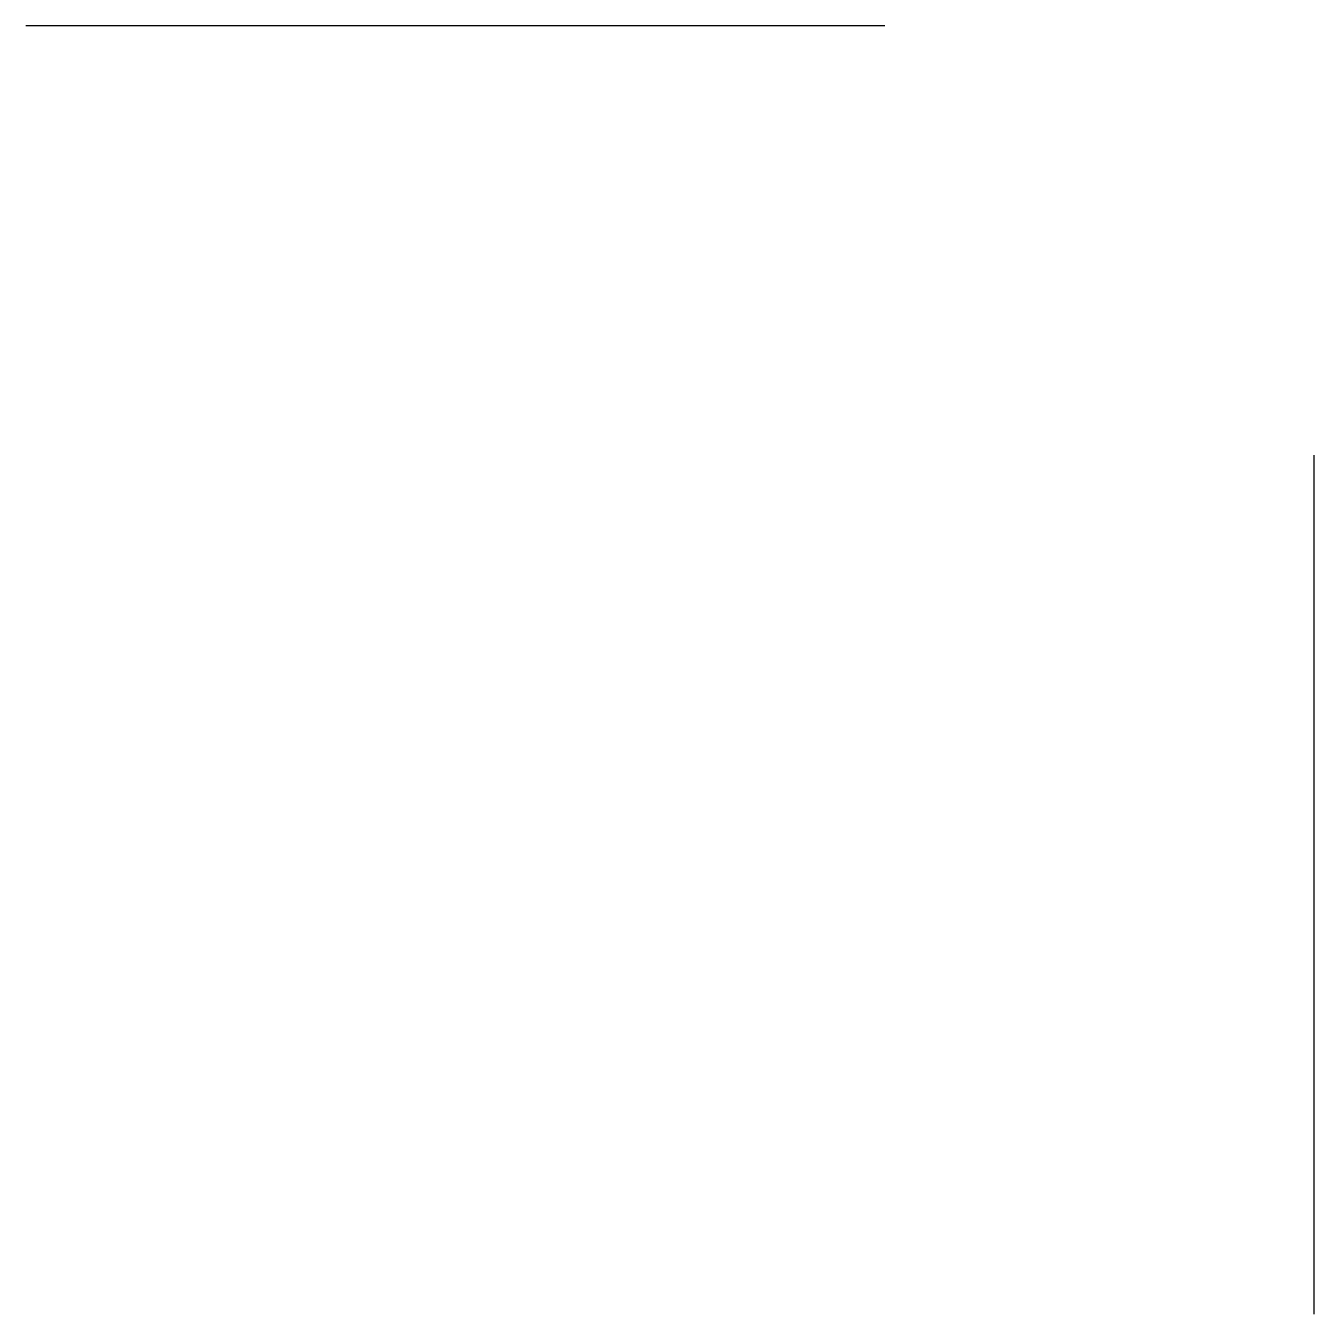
# Model space of a CAD drawing. Header units: millimetres. Extents: x -10170.407 to -10170.227, y 62.544 to 62.724.
import ezdxf

# ---------------------------------------------------------------- set-up
doc = ezdxf.new("R2010")
doc.units = ezdxf.units.MM
doc.header["$LTSCALE"] = 10
doc.layers.add('Tub_conexões', color=2, linetype='Continuous')

msp = doc.modelspace()

# ---------------------------------------------------------------- linework, layer by layer
at = {"layer": 'Tub_conexões'}
for p, q in [((-10170.28653, 62.72402), (-10170.40653, 62.72402)), ((-10170.22653, 62.54402), (-10170.22653, 62.66402))]:
    msp.add_line(p, q, dxfattribs=at)

doc.saveas('drawing.dxf')
